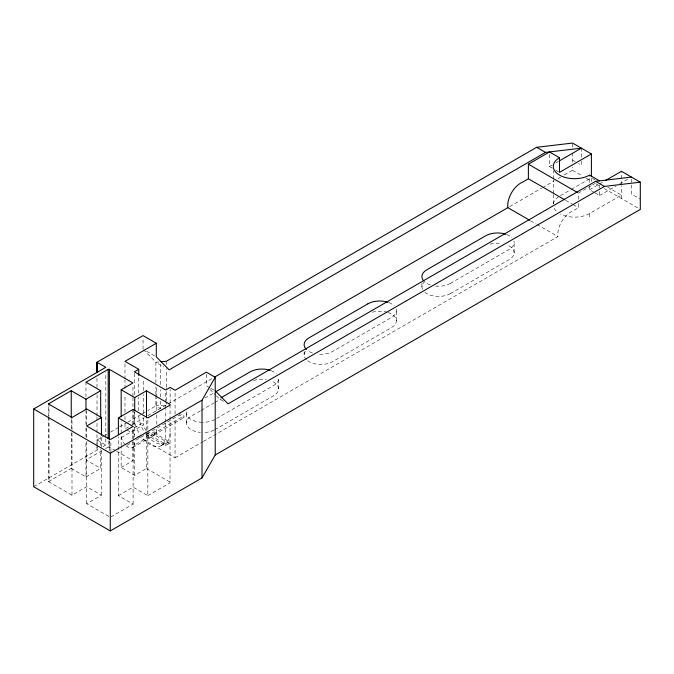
<?xml version="1.0" encoding="UTF-8"?>
<svg xmlns="http://www.w3.org/2000/svg" width="674" height="674" viewBox="0 0 674 674"><rect width="100%" height="100%" fill="white"/><g stroke="black" fill="none" stroke-linecap="round" stroke-linejoin="round"><path stroke-width="0.51" stroke-dasharray="3.37 2.53" d="M108.809 516.478L86.719 503.722L101.445 495.213L86.719 486.712L71.992 495.213L48.418 481.607L48.427 417.543M48.427 416.49L48.427 403.886M48.418 481.607L71.242 468.43L71.242 432.716M71.242 428.512L71.242 419.06M71.992 495.213L71.992 431.149M71.992 430.096L71.992 417.492M71.242 468.43L85.969 476.931L85.96 441.015M85.969 437.022L85.969 425.26M85.969 424.418L85.969 410.761M85.969 396.902L85.969 382.2M86.719 503.722L86.719 441.546M86.719 437.552L86.719 408.992M97.056 444.857L97.056 450.106L97.031 447.064M97.056 443.804L96.98 433.643M96.98 432.598L96.98 421.039M96.98 419.995L96.98 416.844M96.98 415.791L97.056 394.442M96.98 387.432L96.98 376.926M85.969 476.931L100.696 468.422L100.696 449.516M100.696 445.32L100.696 436.912M101.445 495.213L101.445 447.949M101.445 446.904L101.445 436.398M103.189 446.567L105.818 445.051L105.818 438.749M105.818 437.696L105.818 372.579M105.523 448.623L108.194 447.081L108.194 440.779M115.717 450.746L109.373 447.081L109.373 440.779M109.702 450.813L109.702 439.263M110.873 451.866L110.873 440.316M110.873 516.983L133.107 504.144L118.38 495.634L118.38 436.819M146.494 434.292L146.494 468.506L134.716 475.313L121.16 467.486L121.16 446.752M121.16 445.708L121.16 435.345L121.396 437.502A9.579 5.535 60 0 0 124.555 444.073M121.16 433.272L121.168 420.837M124.985 423.685L124.985 428.875L131.363 425.193M124.985 419.531L124.985 416.414M124.985 412.252L124.985 394.602M124.985 388.367L124.985 380.052M124.985 379.015L124.985 363.438M121.16 467.486L132.947 460.679L132.947 439.945M132.947 438.909L132.947 428.538L143.25 422.581L143.25 417.4M132.947 424.393L132.947 397.458M132.947 396.422L132.947 385.031M133.107 504.144L133.098 439.869M133.107 439.018L133.107 426.415M133.098 424.115L133.098 409.404M134.337 412.261L134.337 417.433A22.183 12.814 60 0 0 141.026 436.145M134.337 394.644L134.337 372.891M134.716 475.313L134.716 441.091M134.716 436.946L134.716 412.092M138.751 410.744L138.751 397.272M138.751 393.136L138.751 376.555M143.048 349.216L143.048 337.699M143.25 413.263L143.25 394.61M143.25 390.473L143.25 379.074M146.494 430.147L146.494 418.748M118.38 495.634L133.098 487.134L147.825 495.634L147.833 430.518M147.833 429.464L147.833 417.914M155.896 395.503L155.896 405.908L147.732 410.618M155.896 394.459L155.896 387.179M155.896 383.017L155.896 362.199L143.764 349.932M126.19 445.8A9.579 5.535 60 0 0 134.48 445.059L156.57 432.295L156.798 428.335M156.798 424.19L156.798 414.864M156.798 410.727L156.798 398.292M156.798 397.256L156.798 386.901M160.311 401.173L160.311 408.461L155.896 405.908L166.267 405.015L166.267 401.898M160.311 397.011L160.311 389.724M160.311 384.525L160.311 364.752M165.711 423.12L165.711 435.556A22.183 12.814 60 0 1 142.18 437.653M165.711 422.084L165.711 409.657M165.711 408.621L165.711 403.44M165.711 402.403L165.711 391.004M166.267 400.853L166.267 388.367M166.267 387.323L166.276 368.594M166.276 364.432L166.276 361.306M147.825 495.634L170.017 482.811L170.059 405.066M170.134 402.959L170.134 389.496M137.732 436.238L175.063 457.789L175.063 418.31M175.063 414.156L175.063 391.308M186.361 422.918L186.361 412.707M206.387 374.264L206.379 385.781L209.917 387.82M278.573 388.881L278.573 378.678M304.142 354.861L304.142 351.803M396.354 320.832L396.354 310.63M421.924 286.812L421.924 282.726M514.136 252.784L514.136 242.581M552.25 168.155L549.521 166.579L549.529 154.043M553.287 203.826L553.287 194.474M553.287 193.438L553.287 179.933M553.287 178.896L553.287 170.581M564.349 175.013L572.546 170.278L572.546 167.219M572.546 162.114L572.546 153.074M572.546 147.067L572.546 143.065M203.321 441.462L557.929 236.574A18.358 10.599 -60 0 1 572.571 211.105L578.461 207.702L578.461 203.523M578.461 199.344L578.461 193.076L591.654 185.451M581.384 161.179L581.384 165.181L578.73 163.647M581.384 157.177L581.384 148.17M589.556 216.935L589.556 213.532L621.445 195.106L607.788 187.22M594.106 192.351L589.556 189.723L589.556 186.588M589.556 182.41L589.556 175.097M595.016 192.874L599.574 195.502L599.574 189.234M599.574 188.189L599.574 185.055M621.445 198.51L621.445 185.788M621.445 184.752L621.445 179.579M621.445 178.543L621.445 172.333M631.462 179.082L631.462 194.087L640.3 199.192M134.48 445.059L134.716 443.163M549.521 166.579L552.259 164.995M555.898 162.897L558.628 161.313M97.022 446.045L96.98 439.945L104.226 435.758M105.136 435.236L106.947 434.191M110.57 432.093L118.734 427.383M119.635 426.853L126.889 422.665M127.799 422.143L141.388 414.291M142.298 413.76L146.831 411.148M132.273 424.662L144.126 417.813M147.775 415.706L166.916 404.644M168.096 403.962L213.405 377.785M509.687 206.598L541.576 188.172M542.486 187.65L554.323 180.809M557.971 178.703L560.701 177.119M33.7 486.712L99.685 448.589M121.396 437.502L143.478 424.738L143.25 422.581M101.968 450.679L85.96 459.921L100.696 468.422M204.829 398.056L213.894 392.816M127.066 445.287L132.374 442.228M135.904 440.181L148.272 433.037A9.579 5.535 60 0 0 156.57 432.295M145.854 434.469L165.332 445.716L169.309 443.416L169.309 441.714L165.332 444.014L145.854 432.767L145.854 434.469L179.461 415.058L183.935 417.644L183.935 415.942L179.461 413.364L179.461 415.058M560.414 195.662L570.44 189.874M571.35 189.343L591.401 177.759L591.401 181.163L586.009 178.054M146.494 436.364L156.798 430.408M169.309 443.416L154.295 434.755L154.295 433.053L183.935 415.942M154.295 434.755L183.935 417.644M132.727 447.553L154.818 434.789M200.296 410.879L191.239 416.111A16.665 9.621 0 0 0 187.178 425.884A16.665 9.621 0 0 0 200.414 432.413M201.206 410.348L213.885 403.027M214.795 402.496L221.139 398.831M592.539 184.946L595.176 183.421M589.556 189.723L598.664 184.457M599.582 183.935L603.222 181.828M161.12 445.708L165.534 443.155M599.574 195.502L615.969 186.032M619.617 183.926L628.732 178.661M216.615 418.461L273.695 385.486A16.665 9.621 0 0 0 278.32 377.01M450.367 283.409L509.258 249.38A16.665 9.621 0 0 0 513.883 240.904M214.804 429.717L273.695 395.689A16.665 9.621 0 0 0 271.159 380.886M450.367 293.611L509.258 259.583A16.665 9.621 0 0 0 507.615 245.151M175.063 457.789L202.411 441.984M159.005 361.93L155.896 362.199L163.849 366.791M108.194 447.081L109.373 447.081M572.546 160.075L575.2 161.608M592.311 178.29L595.041 179.865M572.546 170.278L582.42 175.981M595.951 183.791L599.59 185.898M604.148 188.518L640.3 209.395M565.713 200.347L572.091 204.02M573.001 204.551L578.461 207.702M530.615 220.802L536.074 223.953M536.984 224.484L557.929 236.574M146.587 351.255L156.301 356.866M210.802 388.325L215.217 390.878M223.65 401.316L219.227 398.764L216.371 395.874M154.295 433.053L169.309 441.714M126.805 429.928L136.822 435.707M116.627 451.268L132.947 460.679M96.98 439.945L105.818 445.051M146.494 468.506L170.017 482.129L170.017 482.811M555.881 170.269L558.603 171.853M209.951 389.387L215.663 395.158M49.017 403.549L49.025 416.161M49.025 417.214L49.084 481.994L49.076 481.312M165.332 444.014L165.332 445.716M388.022 312.5A16.665 9.621 0 0 1 391.476 327.631L332.585 361.66A16.665 9.621 0 0 1 306.948 360.202M372.318 312.205A16.665 9.621 0 0 1 387.061 312.205M214.02 430.147A16.665 9.621 0 0 1 203.026 432.531M253.576 380.549A16.665 9.621 0 0 1 266.222 379.588M306.375 359.672A16.665 9.621 0 0 1 306.375 350.05M450.375 293.611A16.665 9.621 0 0 1 424.157 291.623M422.497 289.298A16.665 9.621 0 0 1 424.157 282.002M490.099 244.157A16.665 9.621 0 0 1 501.785 243.491M396.101 308.953A16.665 9.621 0 0 1 391.476 317.429L332.585 351.457A16.665 9.621 0 0 1 317.336 354.069M388.94 302.626A16.665 9.621 0 0 1 394.122 305.819M271.159 370.683A16.665 9.621 0 0 1 276.34 373.868M450.375 283.409A16.665 9.621 0 0 1 435.118 286.02M430.256 284.942A16.665 9.621 0 0 1 424.157 281.42M214.812 419.514A16.665 9.621 0 0 1 203.026 422.328M202.158 422.32A16.665 9.621 0 0 1 186.934 410.222M312.475 352.991A16.665 9.621 0 0 1 307.588 350.514M146.14 430.661A9.579 5.535 60 0 1 143.478 424.738M589.556 213.54A21.248 12.267 0 0 1 560.313 213.978M556.134 210.996A21.248 12.267 0 0 1 554.011 208.039M553.337 204.062A21.248 12.267 0 0 1 559.513 196.193M170.126 433.003A22.183 12.814 60 0 1 146.595 435.101M143.343 430.349A22.183 12.814 60 0 1 138.751 414.889M506.722 234.577A16.665 9.621 0 0 1 511.903 237.77"/><path stroke-width="1.01" d="M97.064 372.385L96.98 362.224L105.818 367.33L33.7 408.992L33.7 486.712L110.292 530.935L202.015 477.933L215.217 454.992L215.217 377.272L206.387 372.174L175.063 390.271L170.134 387.424L165.711 389.976L134.337 371.854L138.751 369.31L124.985 361.357L156.301 343.26L143.048 335.61L96.98 362.224L96.98 372.73M71.242 418.015L71.242 390.701L85.969 399.21L85.969 409.708M100.696 418.006L100.696 390.701L85.969 382.2L108.194 369.352L109.373 369.352L132.947 382.958L121.168 389.766L121.168 416.701M101.445 435.345L101.445 417.492L86.719 408.992L71.992 417.492L48.427 403.886L71.242 390.701M108.194 438.681L108.194 369.352M109.373 439.726L109.373 369.352M110.292 530.935L110.292 453.206L202.015 400.213L215.217 377.272M118.38 434.722L118.38 417.914L133.098 409.404L147.833 417.914L170.059 405.066L170.059 404.383L146.494 390.785L134.716 397.584L134.716 411.056M138.751 375.519L138.751 369.31M146.494 417.712L146.494 390.785M156.301 343.26L156.301 356.866L169.149 369.849L545.502 152.4L581.384 148.17L559.538 160.791M202.015 477.933L202.015 400.213M214.315 377.263L507.851 207.659A18.358 10.599 -60 0 1 522.493 182.199L528.382 178.795L528.382 164.17L549.529 151.953L559.504 157.75A21.248 12.267 0 0 0 559.513 175.105A21.248 12.267 0 0 0 589.565 175.097L599.574 180.876L631.462 177.077M559.504 157.75L559.504 172.375L591.401 153.95L572.546 143.065L536.664 147.303L166.276 361.306L161.086 361.753M591.401 176.723L591.401 153.95M605.96 180.244L621.445 171.297L640.3 182.182L640.3 209.395L215.217 454.992M85.969 399.21L100.696 390.701M101.445 417.492L86.719 425.993L109.702 439.263L110.873 439.263L133.107 426.415L118.38 417.914M215.705 391.771L250.13 371.88A16.665 9.621 0 0 1 270.24 370.346M367.911 303.831L309.021 337.851A16.665 9.621 0 0 0 306.375 349.469M221.055 397.711L595.58 181.314L599.574 180.876M640.3 182.182L604.418 186.412L228.065 403.861L215.217 390.878M536.664 147.303L545.502 152.4M595.58 181.314L604.418 186.412M528.382 164.17L577.551 192.553M528.382 178.795L564.804 199.816M507.851 207.659L529.705 220.28M121.168 389.766L134.716 397.584M33.7 408.992L110.292 453.206M49.017 403.549L49.017 404.232M423.491 280.679A16.665 9.621 0 0 1 426.802 269.802L485.693 235.774A16.665 9.621 0 0 1 505.803 234.249M367.903 303.822A16.665 9.621 0 0 1 388.022 302.297"/></g></svg>
